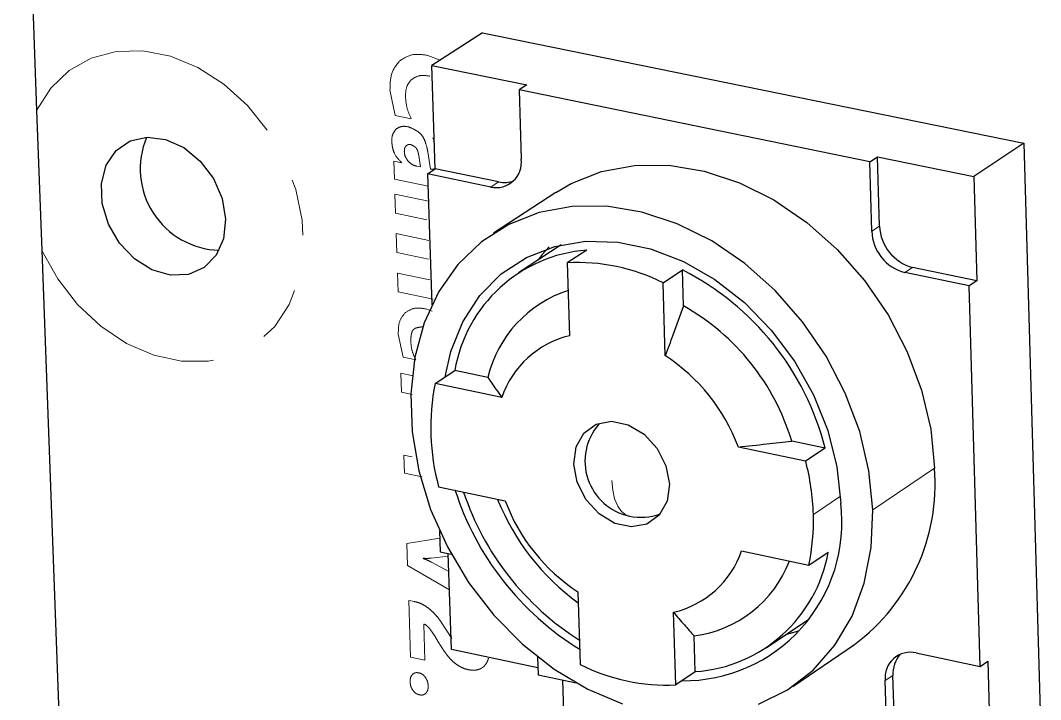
# Model space of a CAD drawing. Header units: millimetres. Extents: x 15 to 415, y 5 to 292.
# Drawn here: x 122.56 to 145.56, y 73.32 to 88.64 of the extents above; entities that cross this region are included whole.
import ezdxf

# ---------------------------------------------------------------- set-up
doc = ezdxf.new("R2010")
doc.units = ezdxf.units.MM
doc.linetypes.add('PHANTOM', pattern=[12.7, 6.35, -1.27, 1.27, -1.27, 1.27, -1.27])

msp = doc.modelspace()

# ---------------------------------------------------------------- linework, layer by layer
at = {"color": 7, "linetype": 'Continuous', "lineweight": 25}
for p, q in [((122.563, 96.565), (122.929, 86.605)), ((132.978, 88.358), (131.836, 87.62)), ((132.978, 88.358), (145.177, 85.865)), ((131.836, 87.62), (133.977, 87.181)), ((131.914, 85.287), (131.836, 87.62)), ((133.977, 87.181), (133.801, 87.067)), ((141.706, 85.445), (133.801, 87.067)), ((133.801, 87.067), (133.852, 85.508)), ((122.929, 86.605), (123.046, 83.447)), ((145.177, 85.865), (144.05, 85.116)), ((145.177, 85.865), (145.557, 72.625)), ((141.706, 85.445), (141.88, 85.56)), ((141.88, 85.56), (144.05, 85.116)), ((141.927, 83.995), (141.88, 85.56)), ((141.753, 83.88), (141.706, 85.445)), ((131.738, 85.172), (131.914, 85.287)), ((131.738, 85.172), (131.837, 82.224)), ((133.164, 84.878), (131.738, 85.172)), ((133.339, 84.992), (131.914, 85.287)), ((144.05, 85.116), (144.119, 82.766)), ((134.631, 84.755), (133.223, 83.834)), ((134.754, 83.577), (133.79, 82.945)), ((123.046, 83.447), (123.631, 67.564)), ((135.328, 83.456), (134.888, 83.167)), ((134.888, 83.167), (134.941, 81.525)), ((144.119, 82.766), (142.673, 83.064)), ((137.047, 82.719), (137.486, 83.009)), ((137.512, 82.196), (137.486, 83.009)), ((143.945, 82.65), (142.499, 82.949)), ((137.099, 81.075), (137.047, 82.719)), ((144.119, 82.766), (143.945, 82.65)), ((144.196, 74.065), (143.945, 82.65)), ((131.911, 80.449), (132.352, 80.74)), ((133.095, 80.584), (132.352, 80.74)), ((133.414, 80.134), (131.911, 80.449)), ((140.699, 78.991), (139.949, 79.148)), ((140.262, 78.697), (138.745, 79.015)), ((140.699, 78.991), (140.262, 78.697)), ((131.989, 78.116), (133.491, 77.798)), ((132.009, 77.125), (132.025, 76.65)), ((132.025, 76.65), (132.273, 76.597)), ((132.278, 74.453), (132.205, 76.612)), ((138.818, 76.672), (140.334, 76.352)), ((140.334, 76.352), (140.771, 76.647)), ((135.129, 75.746), (135.182, 74.113)), ((137.334, 73.653), (137.283, 75.288)), ((139.375, 74.489), (140.33, 75.137)), ((137.772, 73.949), (137.746, 74.758)), ((139.972, 73.617), (141.364, 74.565)), ((134.229, 74.035), (132.278, 74.453)), ((134.221, 74.282), (134.234, 73.879)), ((142.754, 74.372), (144.196, 74.065)), ((144.196, 74.065), (144.369, 74.184)), ((144.369, 74.184), (144.437, 71.853)), ((134.234, 73.879), (135.088, 73.697)), ((137.772, 73.949), (137.334, 73.653)), ((142.277, 72.315), (142.23, 73.866)), ((134.781, 73.762), (134.923, 69.395)), ((142.103, 72.196), (142.057, 73.748))]:
    msp.add_line(p, q, dxfattribs=at)
at = {"color": 8, "linetype": 'PHANTOM', "lineweight": 18}
for p, q in [((131.744, 87.847), (132.023, 87.741)), ((131.006, 86.491), (130.893, 87.067)), ((131.373, 86.416), (131.006, 86.491)), ((131.893, 85.9), (131.855, 85.988)), ((131.581, 85.33), (131.542, 85.589)), ((131.747, 85.671), (131.806, 85.284)), ((130.978, 85.458), (131.161, 85.42)), ((130.992, 85.052), (130.978, 85.458)), ((131.161, 85.42), (131.161, 85.425)), ((131.495, 85.348), (131.581, 85.33)), ((131.752, 84.895), (130.992, 85.052)), ((133.164, 84.878), (133.339, 84.992)), ((131.004, 84.714), (131.759, 84.557)), ((131.018, 84.286), (131.004, 84.714)), ((131.725, 84.139), (131.018, 84.286)), ((141.753, 83.88), (141.927, 83.995)), ((131.034, 83.827), (131.766, 83.675)), ((131.048, 83.399), (131.034, 83.827)), ((131.759, 83.251), (131.048, 83.399)), ((142.499, 82.949), (142.673, 83.064)), ((131.064, 82.939), (131.788, 82.788)), ((131.078, 82.513), (131.064, 82.939)), ((131.869, 82.348), (131.078, 82.513)), ((131.702, 82.129), (131.842, 82.077)), ((131.191, 81.04), (131.08, 81.558)), ((131.474, 80.981), (131.191, 81.04)), ((131.141, 80.678), (131.414, 80.62)), ((131.155, 80.251), (131.141, 80.678)), ((131.394, 80.201), (131.155, 80.251)), ((131.203, 78.831), (131.385, 78.793)), ((131.217, 78.428), (131.203, 78.831)), ((131.385, 78.793), (131.385, 78.798)), ((131.619, 78.343), (131.217, 78.428)), ((141.776, 77.6), (143.168, 78.54)), ((140.436, 77.495), (141.046, 77.907)), ((131.271, 76.838), (132.014, 76.957)), ((131.287, 76.345), (131.271, 76.838)), ((132.233, 75.797), (131.287, 76.345)), ((131.642, 76.508), (131.642, 76.5)), ((132.207, 76.554), (131.818, 76.509)), ((131.826, 76.419), (132.219, 76.21)), ((131.314, 75.558), (131.448, 75.529)), ((131.358, 74.275), (131.314, 75.558)), ((131.654, 75.023), (131.682, 74.206)), ((132.05, 75.064), (132.175, 74.868)), ((131.894, 74.768), (131.809, 74.891)), ((131.982, 74.626), (131.894, 74.768)), ((132.175, 74.868), (132.287, 74.696)), ((132.114, 74.415), (131.982, 74.626)), ((131.682, 74.206), (131.358, 74.275)), ((142.057, 73.748), (142.23, 73.866))]:
    msp.add_line(p, q, dxfattribs=at)
at = {"color": 8, "linetype": 'PHANTOM', "lineweight": 18, "flags": 128}
for points in [[(122.929, 86.605), (123.245, 87.107), (123.66, 87.506), (124.158, 87.786), (124.719, 87.936), (125.323, 87.951), (125.945, 87.829), (126.561, 87.575), (127.147, 87.199), (127.681, 86.716), (128.141, 86.143), (128.509, 85.505), (128.771, 84.825), (128.917, 84.131), (128.941, 83.448), (128.842, 82.806), (128.623, 82.227), (128.295, 81.735), (127.869, 81.349), (127.363, 81.083), (126.796, 80.948), (126.19, 80.949), (125.569, 81.086), (124.957, 81.352), (124.378, 81.739), (123.853, 82.23), (123.403, 82.807), (123.046, 83.447)], [(135.893, 78.259), (135.913, 78.039), (135.957, 77.845), (136.025, 77.683), (136.112, 77.561), (136.217, 77.482), (136.291, 77.456)]]:
    msp.add_lwpolyline(points, dxfattribs=at)
at = {"color": 7, "linetype": 'Continuous', "lineweight": 25, "flags": 128}
for points in [[(127.187, 84.152), (127.141, 83.712), (126.974, 83.338), (126.702, 83.062), (126.348, 82.909), (125.944, 82.892), (125.527, 83.013), (125.132, 83.261), (124.796, 83.614), (124.548, 84.041), (124.409, 84.503), (124.392, 84.96), (124.499, 85.371), (124.721, 85.701), (125.037, 85.918), (125.419, 86.005), (125.835, 85.953), (126.246, 85.767), (126.616, 85.463), (126.913, 85.068), (127.109, 84.617), (127.187, 84.152)], [(134.631, 84.755), (134.977, 84.956), (135.662, 85.225), (136.401, 85.363), (137.178, 85.367), (137.973, 85.237), (138.769, 84.974), (139.547, 84.586), (140.287, 84.08), (140.973, 83.47), (141.588, 82.77), (142.118, 81.995), (142.55, 81.164), (142.873, 80.298), (143.081, 79.416), (143.168, 78.54)], [(141.776, 77.6), (141.689, 78.478), (141.48, 79.362), (141.156, 80.23), (140.723, 81.063), (140.192, 81.839), (139.575, 82.542), (138.888, 83.154), (138.146, 83.661), (137.368, 84.051), (136.57, 84.314), (135.774, 84.446), (134.996, 84.442), (134.256, 84.304), (133.57, 84.035), (132.955, 83.641), (132.425, 83.132), (131.993, 82.519), (131.667, 81.818), (131.456, 81.045), (131.364, 80.218), (131.393, 79.356), (131.542, 78.478), (131.809, 77.607), (132.186, 76.761), (132.665, 75.96), (133.235, 75.223), (133.882, 74.567), (134.593, 74.007), (135.349, 73.556), (136.135, 73.225)], [(132.135, 80.597), (132.265, 81.167), (132.537, 81.841), (132.918, 82.43), (133.399, 82.918), (133.967, 83.291), (134.605, 83.54), (135.297, 83.656), (136.025, 83.638), (136.767, 83.484), (137.505, 83.199), (138.216, 82.791), (138.883, 82.271), (139.487, 81.652), (140.01, 80.953), (140.438, 80.191), (140.76, 79.389), (140.967, 78.568), (141.053, 77.752)], [(134.478, 83.531), (134.326, 83.354), (134.236, 83.237)], [(137.191, 78.178), (137.138, 77.792), (136.962, 77.48), (136.684, 77.279), (136.336, 77.215), (135.962, 77.294), (135.606, 77.507), (135.312, 77.828), (135.113, 78.219), (135.035, 78.632), (135.087, 79.019), (135.263, 79.331), (135.541, 79.532), (135.888, 79.597), (136.263, 79.519), (136.619, 79.306), (136.914, 78.984), (137.113, 78.592), (137.191, 78.178)], [(139.197, 73.213), (139.853, 73.539), (140.432, 73.987), (140.921, 74.546), (141.308, 75.203), (141.583, 75.942), (141.741, 76.748), (141.776, 77.6)], [(139.817, 74.789), (139.89, 74.807), (140.105, 74.872)]]:
    msp.add_lwpolyline(points, dxfattribs=at)
at = {"color": 7, "linetype": 'Continuous', "lineweight": 25}
for centre, radius, start, end in [((127.101, 85.287), 1.837, 157.4221, 267.9969), ((133.285, 85.436), 0.572, 257.7725, 7.2345), ((133.468, 85.563), 0.585, 257.2672, 292.0638), ((142.928, 84.033), 1.001, 182.1337, 255.2389), ((142.754, 83.917), 1.002, 182.1373, 255.2314), ((135.582, 80.19), 3.276, 94.4336, 170.3375), ((135.131, 78.913), 4.261, 63.2796, 93.2681), ((134.653, 77.449), 6.24, 14.3001, 62.9949), ((135.767, 79.934), 2.75, 108.1946, 166.3182), ((134.94, 77.642), 5.23, 16.7401, 60.5456), ((135.441, 79.442), 2.142, 103.4996, 161.1619), ((134.789, 77.541), 4.222, 20.4413, 56.8249), ((136.919, 79.45), 5.107, 168.712, 195.1402), ((136.558, 78.698), 1.27, 139.0515, 257.8377), ((134.91, 77.311), 5.529, 1.9107, 14.5212), ((138.665, 78.186), 4.517, 306.6925, 4.4923), ((138.619, 80.048), 6.572, 197.6764, 238.3512), ((138.535, 79.991), 6.306, 198.4282, 237.6945), ((138.234, 79.792), 5.29, 201.7147, 234.1707), ((137.448, 79.276), 4.223, 200.475, 236.6987), ((137.506, 77.318), 3.574, 269.4261, 6.9605), ((136.55, 78.687), 1.257, 258.0784, 290.0917), ((135.764, 77.335), 4.674, 347.8587, 1.9607), ((136.795, 77.372), 2.14, 283.1598, 340.9184), ((137.547, 77.215), 3.273, 273.9352, 350.0183), ((137.407, 77.406), 2.67, 277.313, 338.8821), ((142.625, 73.815), 0.572, 76.9553, 186.7146), ((142.879, 73.908), 0.65, 139.0181, 183.6992), ((137.122, 77.927), 4.279, 243.0404, 272.8431)]:
    msp.add_arc(centre, radius, start, end, dxfattribs=at)
at = {"color": 8, "linetype": 'PHANTOM', "lineweight": 18}
for points, knots in [([(131.11, 87.722), (131.203, 87.78), (131.388, 87.898), (131.625, 87.864), (131.744, 87.847)], [0, 0, 0, 0, 0.499039, 1, 1, 1, 1]), ([(130.893, 87.067), (130.895, 87.197), (130.899, 87.457), (131.04, 87.634), (131.11, 87.722)], [0, 0, 0, 0, 0.501161, 1, 1, 1, 1]), ([(131.788, 87.379), (131.712, 87.39), (131.561, 87.413), (131.441, 87.341), (131.382, 87.305)], [0, 0, 0, 0, 0.501046, 1, 1, 1, 1]), ([(131.382, 87.305), (131.337, 87.252), (131.248, 87.147), (131.245, 86.988), (131.243, 86.909)], [0, 0, 0, 0, 0.499062, 1, 1, 1, 1]), ([(131.243, 86.909), (131.25, 86.825), (131.264, 86.659), (131.337, 86.497), (131.373, 86.416)], [0, 0, 0, 0, 0.5000903, 1, 1, 1, 1]), ([(131.027, 86.179), (131.067, 86.206), (131.147, 86.259), (131.251, 86.245), (131.303, 86.237)], [0, 0, 0, 0, 0.499075, 1, 1, 1, 1]), ([(131.303, 86.237), (131.362, 86.213), (131.448, 86.177), (131.553, 86.107), (131.617, 86.042), (131.664, 85.961), (131.711, 85.837), (131.732, 85.737), (131.747, 85.671)], [0, 0, 0, 0, 0.261744, 0.386732, 0.495818, 0.603333, 0.734101, 1, 1, 1, 1]), ([(130.933, 85.883), (130.934, 85.941), (130.935, 86.058), (130.997, 86.139), (131.027, 86.179)], [0, 0, 0, 0, 0.501188, 1, 1, 1, 1]), ([(131.161, 85.425), (131.097, 85.489), (131.002, 85.585), (130.95, 85.756), (130.939, 85.84), (130.933, 85.883)], [0, 0, 0, 0, 0.498716, 0.7424405, 1, 1, 1, 1]), ([(131.255, 85.805), (131.242, 85.787), (131.217, 85.751), (131.217, 85.701), (131.216, 85.676)], [0, 0, 0, 0, 0.498874, 1, 1, 1, 1]), ([(131.363, 85.833), (131.342, 85.836), (131.3, 85.84), (131.27, 85.817), (131.255, 85.805)], [0, 0, 0, 0, 0.500378, 1, 1, 1, 1]), ([(131.542, 85.589), (131.537, 85.617), (131.526, 85.67), (131.502, 85.735), (131.466, 85.774), (131.423, 85.806), (131.387, 85.822), (131.363, 85.833)], [0, 0, 0, 0, 0.266884, 0.505512, 0.612868, 0.739209, 1, 1, 1, 1]), ([(131.216, 85.676), (131.22, 85.638), (131.229, 85.562), (131.276, 85.497), (131.299, 85.464)], [0, 0, 0, 0, 0.500448, 1, 1, 1, 1]), ([(131.299, 85.464), (131.329, 85.435), (131.388, 85.378), (131.459, 85.358), (131.495, 85.348)], [0, 0, 0, 0, 0.499393, 1, 1, 1, 1]), ([(131.806, 85.284), (131.837, 85.282), (131.874, 85.28), (131.908, 85.29), (131.914, 85.292)], [0, 0, 0, 0, 0.8227128, 1, 1, 1, 1]), ([(131.233, 82.043), (131.301, 82.086), (131.439, 82.171), (131.614, 82.143), (131.702, 82.129)], [0, 0, 0, 0, 0.49868, 1, 1, 1, 1]), ([(131.08, 81.558), (131.081, 81.654), (131.082, 81.845), (131.183, 81.977), (131.233, 82.043)], [0, 0, 0, 0, 0.5013772, 1, 1, 1, 1]), ([(131.625, 81.725), (131.583, 81.721), (131.522, 81.715), (131.45, 81.689), (131.41, 81.655), (131.385, 81.605), (131.366, 81.521), (131.363, 81.45), (131.361, 81.403)], [0, 0, 0, 0, 0.26297, 0.387488, 0.495452, 0.602018, 0.732536, 1, 1, 1, 1]), ([(131.361, 81.403), (131.367, 81.331), (131.378, 81.188), (131.442, 81.05), (131.474, 80.981)], [0, 0, 0, 0, 0.5003, 1, 1, 1, 1]), ([(131.818, 76.509), (131.789, 76.507), (131.731, 76.501), (131.672, 76.506), (131.642, 76.508)], [0, 0, 0, 0, 0.5001, 1, 1, 1, 1]), ([(131.642, 76.5), (131.673, 76.489), (131.735, 76.466), (131.795, 76.435), (131.826, 76.419)], [0, 0, 0, 0, 0.499942, 1, 1, 1, 1]), ([(131.448, 75.529), (131.49, 75.519), (131.574, 75.498), (131.654, 75.451), (131.694, 75.428)], [0, 0, 0, 0, 0.50019, 1, 1, 1, 1]), ([(131.694, 75.428), (131.729, 75.403), (131.799, 75.354), (131.861, 75.292), (131.892, 75.261)], [0, 0, 0, 0, 0.500039, 1, 1, 1, 1]), ([(131.892, 75.261), (131.921, 75.23), (131.977, 75.168), (132.026, 75.098), (132.05, 75.064)], [0, 0, 0, 0, 0.500016, 1, 1, 1, 1]), ([(131.728, 74.981), (131.716, 74.991), (131.693, 75.01), (131.667, 75.019), (131.654, 75.023)], [0, 0, 0, 0, 0.500749, 1, 1, 1, 1]), ([(131.809, 74.891), (131.796, 74.907), (131.771, 74.939), (131.742, 74.967), (131.728, 74.981)], [0, 0, 0, 0, 0.500103, 1, 1, 1, 1]), ([(132.262, 74.228), (132.235, 74.257), (132.182, 74.316), (132.137, 74.382), (132.114, 74.415)], [0, 0, 0, 0, 0.499983, 1, 1, 1, 1]), ([(132.439, 74.082), (132.408, 74.103), (132.345, 74.145), (132.29, 74.2), (132.262, 74.228)], [0, 0, 0, 0, 0.500018, 1, 1, 1, 1]), ([(132.658, 73.994), (132.621, 74.003), (132.547, 74.021), (132.475, 74.062), (132.439, 74.082)], [0, 0, 0, 0, 0.500203, 1, 1, 1, 1]), ([(133.021, 74.081), (132.998, 74.06), (132.954, 74.019), (132.895, 74.001), (132.866, 73.992)], [0, 0, 0, 0, 0.499963, 1, 1, 1, 1]), ([(133.115, 74.256), (133.104, 74.223), (133.082, 74.157), (133.041, 74.106), (133.021, 74.081)], [0, 0, 0, 0, 0.500172, 1, 1, 1, 1]), ([(131.346, 73.724), (131.347, 73.756), (131.349, 73.819), (131.382, 73.864), (131.399, 73.886)], [0, 0, 0, 0, 0.500495, 1, 1, 1, 1]), ([(131.399, 73.886), (131.419, 73.902), (131.459, 73.933), (131.515, 73.927), (131.543, 73.924)], [0, 0, 0, 0, 0.500071, 1, 1, 1, 1]), ([(131.543, 73.924), (131.571, 73.916), (131.627, 73.898), (131.67, 73.847), (131.691, 73.821)], [0, 0, 0, 0, 0.500146, 1, 1, 1, 1]), ([(131.691, 73.821), (131.709, 73.791), (131.745, 73.729), (131.751, 73.663), (131.754, 73.63)], [0, 0, 0, 0, 0.499431, 1, 1, 1, 1]), ([(132.866, 73.992), (132.832, 73.986), (132.766, 73.975), (132.694, 73.988), (132.658, 73.994)], [0, 0, 0, 0, 0.4998375, 1, 1, 1, 1]), ([(131.409, 73.528), (131.391, 73.559), (131.354, 73.622), (131.348, 73.69), (131.346, 73.724)], [0, 0, 0, 0, 0.499151, 1, 1, 1, 1]), ([(131.754, 73.63), (131.753, 73.597), (131.752, 73.533), (131.719, 73.487), (131.702, 73.464)], [0, 0, 0, 0, 0.500754, 1, 1, 1, 1]), ([(131.559, 73.426), (131.531, 73.435), (131.474, 73.452), (131.431, 73.503), (131.409, 73.528)], [0, 0, 0, 0, 0.500276, 1, 1, 1, 1]), ([(131.702, 73.464), (131.682, 73.448), (131.642, 73.416), (131.587, 73.423), (131.559, 73.426)], [0, 0, 0, 0, 0.4998458, 1, 1, 1, 1])]:
    msp.add_open_spline(points, degree=3, knots=knots, dxfattribs=at)
at = {"color": 7, "linetype": 'Continuous', "lineweight": 25}
for points, knots in [([(137.512, 82.196), (137.43, 81.976), (137.292, 81.604), (137.155, 81.229), (137.099, 81.075)], [0, 0, 0, 0, 0.5889071, 1, 1, 1, 1]), ([(133.095, 80.584), (133.156, 80.496), (133.261, 80.345), (133.37, 80.196), (133.414, 80.134)], [0, 0, 0, 0, 0.588907, 1, 1, 1, 1]), ([(138.745, 79.015), (138.958, 79.039), (139.36, 79.082), (139.76, 79.127), (139.949, 79.148)], [0, 0, 0, 0, 0.530677, 1, 1, 1, 1]), ([(137.283, 75.288), (137.364, 75.193), (137.518, 75.014), (137.674, 74.84), (137.746, 74.758)], [0, 0, 0, 0, 0.5306771, 1, 1, 1, 1])]:
    msp.add_open_spline(points, degree=3, knots=knots, dxfattribs=at)

doc.saveas('drawing.dxf')
